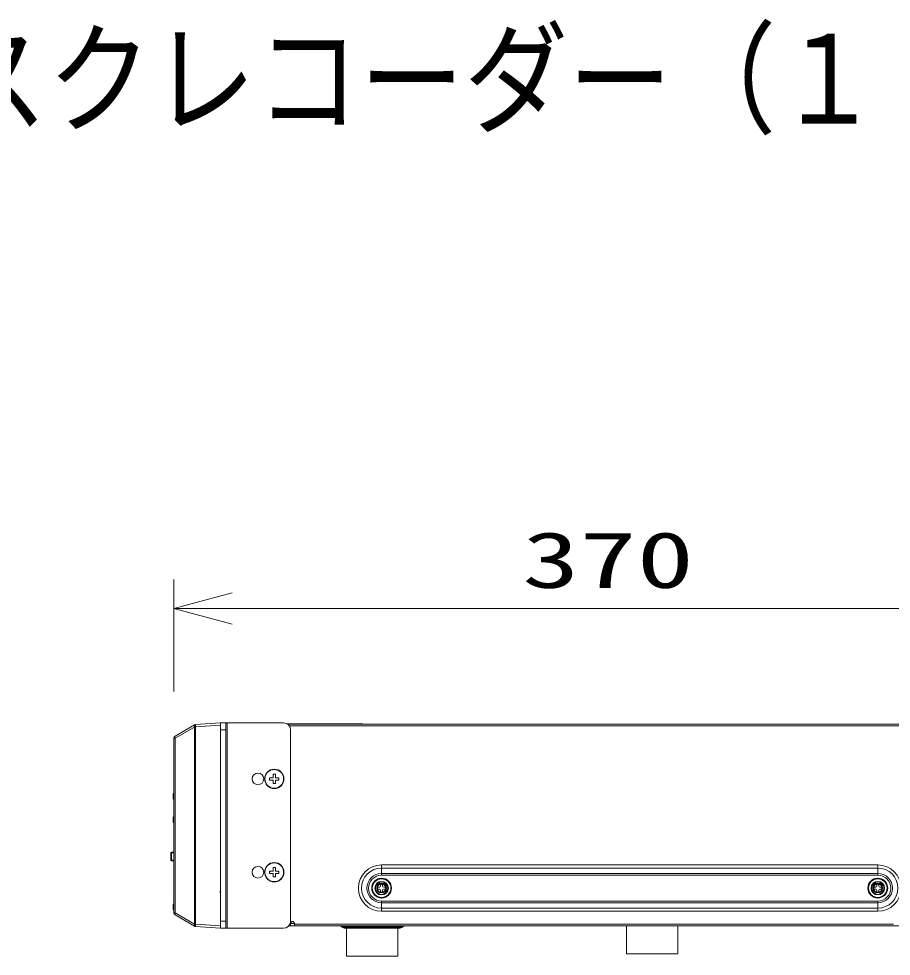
# Model space of a CAD drawing. Units: millimetres on the paper. Extents: x -62 to 64, y -59 to 59.
# Drawn here: x 3.43 to 40.83, y 19.24 to 59.41 of the extents above; entities that cross this region are included whole.
import ezdxf
from ezdxf.enums import TextEntityAlignment as Align

# ---------------------------------------------------------------- set-up
doc = ezdxf.new("R2010")
doc.units = ezdxf.units.MM
doc.layers.add('0-1_MOJI1', color=7, linetype='Continuous')
for name, color, linetype, lineweight in [('0-2_GAIKEI', 4, 'Continuous', 9), ('0-3_SUNPO', 7, 'Continuous', 9), ('0-4_0', 7, 'Continuous', 9)]:
    doc.layers.add(name, color=color, linetype=linetype, lineweight=lineweight)
doc.styles.add('ＭＳ ゴシック', font='')
doc.styles.get('ＭＳ ゴシック').set_extended_font_data('MS Gothic')

# ---------------------------------------------------------------- blocks, each defined once
blk = doc.blocks.new('j_h______Open30')
at = {"layer": '0-4_0'}
blk.add_line((0, 0), (-1, 0), dxfattribs=at)
blk.add_lwpolyline([(-1, 0.2679), (0, 0), (-1, -0.2679)], dxfattribs=at)

msp = doc.modelspace()

# ---------------------------------------------------------------- linework, layer by layer
at = {"layer": '0-2_GAIKEI'}
for p, q in [((10.967, 29.06), (11.002, 29.06)), ((11.007, 29.063), (11.002, 29.06)), ((11.002, 20.616), (11.002, 29.06)), ((12.084, 29.138), (11.007, 29.063)), ((12.084, 29.238), (12.084, 20.438)), ((12.084, 28.938), (12.314, 28.938)), ((12.314, 29.238), (12.314, 20.438)), ((12.364, 29.238), (12.364, 20.438)), ((16.284, 29.195), (14.938, 29.195)), ((15.484, 29.195), (14.938, 29.195)), ((18.184, 29.191), (14.944, 29.191)), ((15.031, 29.108), (47.004, 29.108)), ((15.284, 29.188), (15.284, 29.191)), ((15.484, 29.188), (15.484, 29.191)), ((15.484, 29.188), (18.184, 29.188)), ((16.084, 29.191), (16.084, 29.195)), ((16.284, 29.191), (16.284, 29.195)), ((16.284, 29.192), (18.184, 29.192)), ((18.084, 29.191), (18.084, 29.192)), ((18.084, 29.188), (18.084, 29.188)), ((18.184, 29.191), (18.184, 29.192)), ((18.184, 29.188), (18.184, 29.188)), ((10.084, 28.58), (10.141, 28.58)), ((10.141, 21.095), (10.141, 28.58)), ((14.334, 27.038), (14.334, 26.888)), ((14.434, 27.038), (14.334, 27.038)), ((14.434, 26.888), (14.434, 27.038)), ((14.334, 26.888), (14.184, 26.888)), ((14.184, 26.888), (14.184, 26.788)), ((14.184, 26.788), (14.334, 26.788)), ((14.334, 26.788), (14.334, 26.638)), ((14.334, 26.638), (14.434, 26.638)), ((14.584, 26.888), (14.434, 26.888)), ((14.434, 26.788), (14.584, 26.788)), ((14.434, 26.638), (14.434, 26.788)), ((14.584, 26.788), (14.584, 26.888)), ((10.044, 26.194), (10.044, 25.982)), ((10.044, 26.193), (10.084, 26.193)), ((10.063, 26.214), (10.084, 26.214)), ((10.063, 26.214), (10.063, 25.962)), ((10.044, 25.983), (10.084, 25.983)), ((10.063, 25.962), (10.084, 25.962)), ((10.044, 25.194), (10.044, 24.982)), ((10.044, 25.193), (10.084, 25.193)), ((10.044, 24.983), (10.084, 24.983)), ((10.063, 25.214), (10.084, 25.214)), ((10.063, 25.214), (10.063, 24.962)), ((10.063, 24.962), (10.084, 24.962)), ((10.084, 23.702), (9.983, 23.699)), ((9.954, 23.357), (9.954, 23.669)), ((9.983, 23.669), (9.954, 23.669)), ((9.983, 23.357), (9.954, 23.357)), ((10.084, 23.672), (9.983, 23.669)), ((9.983, 23.357), (9.983, 23.669)), ((10.084, 23.353), (9.983, 23.357)), ((10.084, 23.323), (9.983, 23.327)), ((14.334, 23.038), (14.334, 22.888)), ((14.434, 23.038), (14.334, 23.038)), ((14.434, 22.888), (14.434, 23.038)), ((18.984, 23.153), (40.254, 23.153)), ((18.984, 22.713), (18.984, 23.153)), ((18.984, 23.019), (40.254, 23.019)), ((14.334, 22.888), (14.184, 22.888)), ((14.184, 22.888), (14.184, 22.788)), ((14.184, 22.788), (14.334, 22.788)), ((14.334, 22.788), (14.334, 22.638)), ((14.334, 22.638), (14.434, 22.638)), ((14.584, 22.888), (14.434, 22.888)), ((14.434, 22.788), (14.584, 22.788)), ((14.434, 22.638), (14.434, 22.788)), ((14.584, 22.788), (14.584, 22.888)), ((18.984, 22.713), (40.254, 22.713)), ((40.254, 22.713), (40.254, 22.788)), ((18.894, 22.198), (18.809, 22.198)), ((18.809, 22.118), (18.809, 22.198)), ((18.809, 22.118), (18.894, 22.118)), ((19.024, 22.333), (18.944, 22.333)), ((18.944, 22.248), (18.944, 22.333)), ((19.024, 22.333), (19.024, 22.248)), ((19.159, 22.198), (19.074, 22.198)), ((19.074, 22.118), (19.159, 22.118)), ((19.159, 22.198), (19.159, 22.118)), ((40.164, 22.198), (40.079, 22.198)), ((40.079, 22.118), (40.079, 22.198)), ((40.079, 22.118), (40.164, 22.118)), ((40.294, 22.333), (40.214, 22.333)), ((40.214, 22.248), (40.214, 22.333)), ((40.294, 22.333), (40.294, 22.248)), ((40.429, 22.198), (40.344, 22.198)), ((40.344, 22.118), (40.429, 22.118)), ((40.429, 22.198), (40.429, 22.118)), ((12.054, 21.995), (12.034, 21.995)), ((18.944, 21.983), (18.944, 22.068)), ((18.944, 21.983), (19.024, 21.983)), ((19.024, 22.068), (19.024, 21.983)), ((40.214, 21.983), (40.214, 22.068)), ((40.214, 21.983), (40.294, 21.983)), ((40.294, 22.068), (40.294, 21.983)), ((10.054, 21.238), (10.054, 21.468)), ((10.084, 21.468), (10.054, 21.468)), ((18.984, 21.163), (18.984, 21.603)), ((40.254, 21.603), (18.984, 21.603)), ((40.254, 21.528), (18.984, 21.528)), ((40.254, 21.297), (18.984, 21.297)), ((40.254, 21.163), (40.254, 21.603)), ((10.084, 21.238), (10.054, 21.238)), ((10.084, 21.095), (10.141, 21.095)), ((10.967, 20.616), (10.141, 21.095)), ((40.254, 21.163), (18.984, 21.163)), ((11.002, 20.616), (10.967, 20.616)), ((11.002, 20.616), (11.007, 20.613)), ((12.084, 20.538), (11.007, 20.613)), ((12.084, 20.738), (12.314, 20.738)), ((15.061, 20.623), (15.084, 20.623)), ((15.084, 20.538), (15.084, 20.648)), ((15.084, 20.638), (15.244, 20.638)), ((15.244, 20.648), (15.244, 20.538)), ((15.244, 20.618), (40.924, 20.618)), ((17.294, 20.482), (17.251, 20.516)), ((19.916, 20.516), (17.251, 20.516)), ((19.874, 20.482), (19.916, 20.516)), ((19.874, 20.482), (17.294, 20.482)), ((19.749, 20.438), (17.419, 20.438))]:
    msp.add_line(p, q, dxfattribs=at)
at = {"layer": '0-2_GAIKEI', "color": 7}
for p, q in [((12.084, 29.238), (11.007, 29.163)), ((12.084, 29.238), (14.784, 29.238)), ((47.004, 29.188), (14.949, 29.188)), ((15.084, 28.938), (15.084, 20.738)), ((10.084, 21.095), (10.084, 28.58)), ((10.959, 20.529), (10.133, 21.009)), ((10.959, 20.529), (10.964, 20.527)), ((12.084, 20.438), (11.007, 20.513)), ((45.504, 20.538), (15.007, 20.538)), ((29.484, 19.338), (29.484, 20.538)), ((31.684, 19.338), (31.684, 20.538)), ((12.084, 20.438), (14.784, 20.438)), ((17.484, 19.238), (17.484, 20.438)), ((19.684, 19.238), (19.684, 20.438)), ((31.684, 19.338), (29.484, 19.338)), ((19.684, 19.238), (17.484, 19.238))]:
    msp.add_line(p, q, dxfattribs=at)
msp.add_lwpolyline([(10.964, 29.149), (10.959, 29.147), (10.133, 28.667)], dxfattribs=at)
at = {"layer": '0-2_GAIKEI'}
for points in [[(10.967, 20.616), (10.967, 29.06), (10.141, 28.58)], [(18.984, 22.788), (40.254, 22.788), (40.254, 23.153)]]:
    msp.add_lwpolyline(points, dxfattribs=at)
for centre, radius in [((13.684, 26.838), 0.25), ((14.384, 26.838), 0.415), ((14.384, 26.838), 0.402), ((13.684, 22.838), 0.25), ((14.384, 22.838), 0.415), ((14.384, 22.838), 0.402), ((18.984, 22.158), 0.425), ((18.984, 22.158), 0.398), ((40.254, 22.158), 0.425), ((40.254, 22.158), 0.398), ((18.984, 22.158), 0.29), ((18.984, 22.158), 0.267), ((18.984, 22.158), 0.209), ((18.984, 22.158), 0.183), ((40.254, 22.158), 0.29), ((40.254, 22.158), 0.267), ((40.254, 22.158), 0.209), ((40.254, 22.158), 0.183)]:
    msp.add_circle(centre, radius, dxfattribs=at)
at = {"layer": '0-2_GAIKEI', "color": 7}
for centre, radius, start, end in [((11.014, 29.063), 0.1, 94, 120.1652), ((14.784, 28.938), 0.3, 0, 90), ((10.184, 28.58), 0.1, 120.1652, 180), ((10.184, 21.095), 0.1, 180, 239.8348), ((11.014, 20.613), 0.1, 239.8348, 266), ((14.784, 20.738), 0.3, 270, 0)]:
    msp.add_arc(centre, radius, start, end, dxfattribs=at)
at = {"layer": '0-2_GAIKEI'}
for centre, radius, start, end in [((10.064, 26.194), 0.02, 90, 180), ((10.064, 25.982), 0.02, 180, 270), ((10.064, 25.194), 0.02, 90, 180), ((10.064, 24.982), 0.02, 180, 270), ((9.984, 23.669), 0.03, 92, 180), ((9.984, 23.357), 0.03, 180, 268), ((18.984, 22.158), 0.995, 90, 270), ((18.984, 22.158), 0.861, 90, 270), ((40.254, 22.158), 0.995, 270, 90), ((40.254, 22.158), 0.861, 270, 90), ((18.984, 22.158), 0.63, 90, 270), ((18.984, 22.158), 0.555, 90, 270), ((40.254, 22.158), 0.63, 270, 90), ((40.254, 22.158), 0.555, 270, 90), ((18.894, 22.248), 0.05, 270, 0), ((18.894, 22.068), 0.05, 0, 90), ((19.074, 22.248), 0.05, 180, 270), ((19.074, 22.068), 0.05, 90, 180), ((40.164, 22.248), 0.05, 270, 0), ((40.164, 22.068), 0.05, 0, 90), ((40.344, 22.248), 0.05, 180, 270), ((40.344, 22.068), 0.05, 90, 180), ((15.164, 20.648), 0.08, 0, 180), ((17.189, 20.438), 0.1, 51.3178, 90), ((19.979, 20.438), 0.1, 90, 128.6822), ((17.419, 20.638), 0.2, 231.3178, 270), ((19.749, 20.638), 0.2, 270, 308.6822)]:
    msp.add_arc(centre, radius, start, end, dxfattribs=at)
for centre, major_axis, ratio, start_param, end_param in [((11.009, 29.06), (-0.0503, 0.0865), 0.37652, 6.283185, 7.638544), ((11.009, 29.06), (-0.0503, 0.0865), 0.060347, 0, 1.535737), ((11.014, 29.063), (-0.0503, 0.0865), 0.060347, 0, 1.535737), ((11.014, 29.063), (-0.007, 0.0998), 0.069587, 0, 1.56593), ((10.184, 28.58), (-0.0503, 0.0865), 0.37652, 6.283185, 7.638544), ((9.984, 23.669), (-0.001, 0.03), 0.034878, 6.283185, 7.852764), ((9.984, 23.357), (0.001, 0.03), 0.034878, 1.572014, 3.141593), ((10.184, 21.095), (0.0503, 0.0865), 0.37652, 1.786234, 3.141593), ((11.009, 20.616), (-0.0503, -0.0865), 0.37652, 4.927827, 6.283185), ((11.009, 20.616), (-0.0503, -0.0865), 0.060347, 4.747448, 6.283185), ((11.014, 20.613), (-0.0503, -0.0865), 0.060347, 4.747448, 6.283185), ((11.014, 20.613), (-0.007, -0.0998), 0.069587, 4.717255, 6.283185)]:
    msp.add_ellipse(centre, major_axis=major_axis, ratio=ratio, start_param=start_param, end_param=end_param, dxfattribs=at)
at = {"layer": '0-3_SUNPO'}
for p, q in [((10.084, 30.58), (10.084, 35.387)), ((12.584, 34.137), (44.584, 34.137))]:
    msp.add_line(p, q, dxfattribs=at)

# ---------------------------------------------------------------- block references
at = {"layer": '0-3_SUNPO', "xscale": 2.5, "yscale": 2.5, "rotation": 180}
msp.add_blockref('j_h______Open30', (10.084, 34.137), dxfattribs=at)

# ---------------------------------------------------------------- texts
at = {"layer": '0-1_MOJI1', "style": 'ＭＳ ゴシック', "width": 0.85}
msp.add_text('ネットワークディスクレコーダー（１ＴＢ×２）', height=3.849, dxfattribs=at).set_placement((-35.5, 53.76), align=Align.BOTTOM_LEFT)
at = {"layer": '0-3_SUNPO', "style": 'ＭＳ ゴシック', "width": 1.5}
msp.add_text('370', height=2.405, dxfattribs=at).set_placement((25.012, 34.299), align=Align.BOTTOM_LEFT)

doc.saveas('drawing.dxf')
